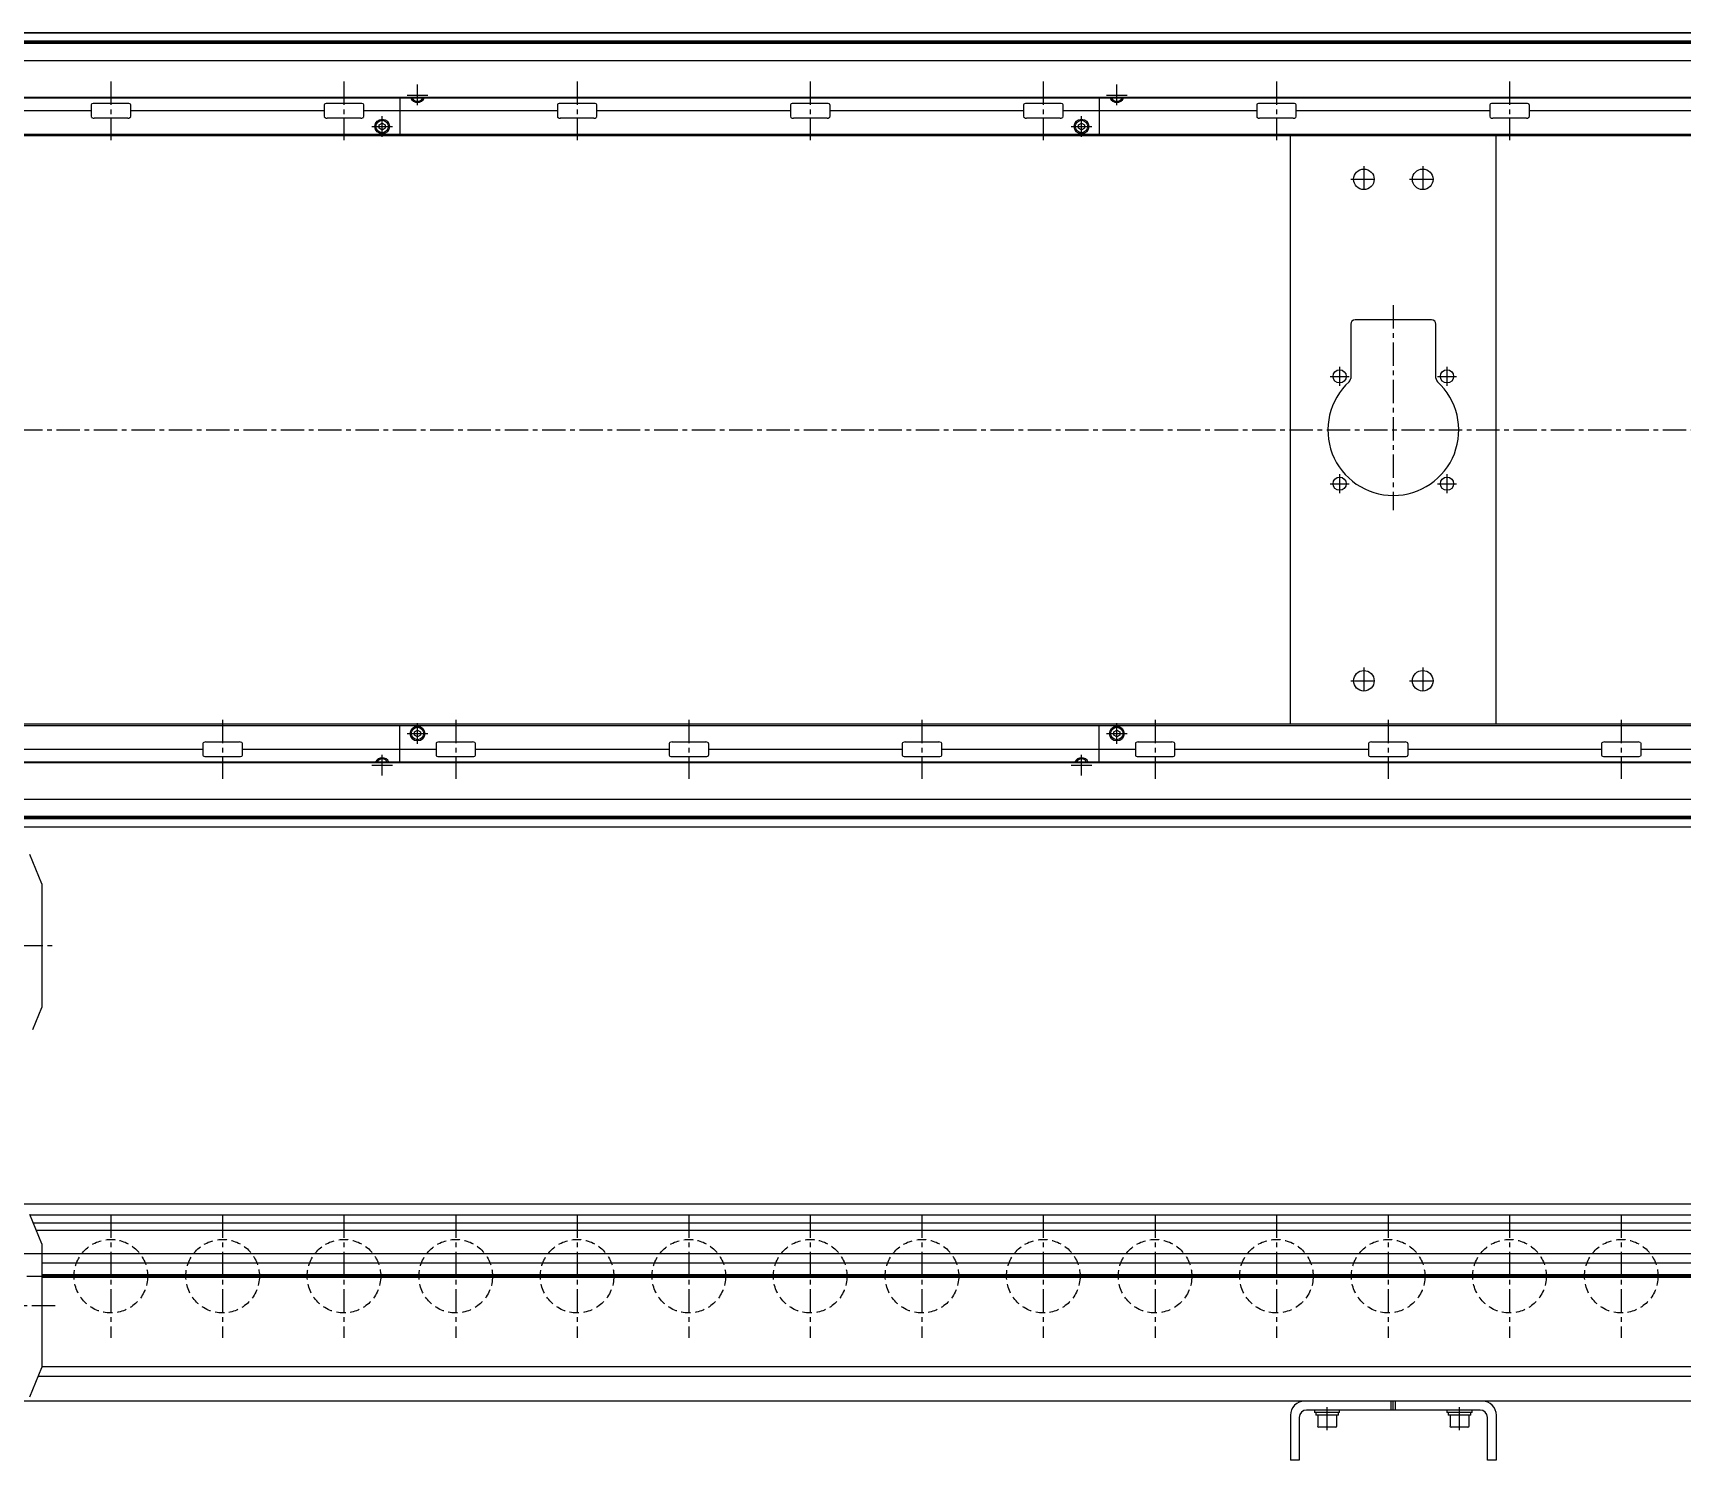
# Model space of a CAD drawing. Extents: x -10 to 3549, y -8 to 1051.
# Drawn here: x 676 to 1797, y 28 to 998 of the extents above; entities that cross this region are included whole.
import ezdxf

# ---------------------------------------------------------------- set-up
doc = ezdxf.new("R2010")
doc.units = 0
doc.header["$LTSCALE"] = 0.5
doc.linetypes.add('CENTER', pattern=[50.8, 31.75, -6.35, 6.35, -6.35])
doc.linetypes.add('DASHED', pattern=[19.05, 12.7, -6.35])
for name, color, linetype in [('MSM_CENTER', 1, 'CENTER'), ('MSM_CONTINUOUS', 7, 'CONTINUOUS'), ('MSM_DASHED', 4, 'DASHED')]:
    doc.layers.add(name, color=color, linetype=linetype)

msp = doc.modelspace()

# ---------------------------------------------------------------- linework, layer by layer
at = {"layer": 'MSM_CENTER'}
for p, q in [((729.2, 965.5), (729.2, 925.5)), ((887.7, 965.5), (887.7, 925.5)), ((1046.2, 965.5), (1046.2, 925.5)), ((1204.7, 965.5), (1204.7, 925.5)), ((1363.2, 965.5), (1363.2, 925.5)), ((1521.7, 965.5), (1521.7, 925.5)), ((1680.2, 965.5), (1680.2, 925.5)), ((930.7, 956.2), (944.7, 956.2)), ((937.7, 949.2), (937.7, 963.3)), ((1406.2, 956.2), (1420.2, 956.2)), ((1413.2, 949.2), (1413.2, 963.3)), ((906.7, 934.8), (920.7, 934.8)), ((913.7, 927.7), (913.7, 941.8)), ((1382.2, 934.8), (1396.2, 934.8)), ((1389.2, 927.7), (1389.2, 941.8)), ((1572.2, 898.9), (1590.2, 898.9)), ((1581.2, 907.9), (1581.2, 889.9)), ((1612.2, 898.9), (1630.2, 898.9)), ((1621.2, 907.9), (1621.2, 889.9)), ((1601.2, 813.4), (1601.2, 673.9)), ((1558.2, 764.9), (1571.2, 764.9)), ((1564.7, 771.4), (1564.7, 758.4)), ((1631.2, 764.9), (1644.2, 764.9)), ((1637.7, 771.4), (1637.7, 758.4)), ((2841.8, 728.4), (359.7, 728.4)), ((1564.7, 698.4), (1564.7, 685.4)), ((1637.7, 698.4), (1637.7, 685.4)), ((1558.2, 691.9), (1571.2, 691.9)), ((1631.2, 691.9), (1644.2, 691.9)), ((1581.2, 566.9), (1581.2, 548.9)), ((1621.2, 566.9), (1621.2, 548.9)), ((1572.2, 557.9), (1590.2, 557.9)), ((1612.2, 557.9), (1630.2, 557.9)), ((805.2, 531.3), (805.2, 491.3)), ((937.7, 515), (937.7, 529.1)), ((963.7, 531.3), (963.7, 491.3)), ((1122.2, 531.3), (1122.2, 491.3)), ((1280.7, 531.3), (1280.7, 491.3)), ((1413.2, 515), (1413.2, 529.1)), ((1439.2, 531.3), (1439.2, 491.3)), ((1597.7, 531.3), (1597.7, 491.3)), ((1756.2, 531.3), (1756.2, 491.3)), ((930.7, 522), (944.7, 522)), ((1406.2, 522), (1420.2, 522)), ((913.7, 493.5), (913.7, 507.6)), ((1389.2, 493.5), (1389.2, 507.6)), ((906.7, 500.5), (920.7, 500.5)), ((1382.2, 500.5), (1396.2, 500.5)), ((362.2, 377.8), (692.2, 377.8)), ((729.2, 195), (729.2, 111)), ((805.2, 195), (805.2, 111)), ((887.7, 195), (887.7, 111)), ((963.7, 195), (963.7, 111)), ((1046.2, 195), (1046.2, 111)), ((1122.2, 195), (1122.2, 111)), ((1204.7, 195), (1204.7, 111)), ((1280.7, 195), (1280.7, 111)), ((1363.2, 195), (1363.2, 111)), ((1439.2, 195), (1439.2, 111)), ((1521.7, 195), (1521.7, 111)), ((1597.7, 195), (1597.7, 111)), ((1680.2, 195), (1680.2, 111)), ((1756.2, 195), (1756.2, 111)), ((367.2, 153), (2832.3, 153)), ((472.2, 133), (692.2, 133)), ((1556.3, 48.4), (1556.3, 64)), ((1646.2, 48.4), (1646.2, 64))]:
    msp.add_line(p, q, dxfattribs=at)
at = {"layer": 'MSM_CONTINUOUS'}
for p, q in [((2831.8, 998.4), (370.6, 998.4)), ((2830.2, 998.3), (372.2, 998.3)), ((2805.6, 992.9), (396.9, 992.9)), ((2805.6, 991.2), (396.9, 991.2)), ((2805.5, 992), (397, 992)), ((2830.2, 979.5), (372.2, 979.5)), ((2830.2, 954.1), (372.2, 954.1)), ((2830.2, 954.5), (422.2, 954.5)), ((925.7, 954.1), (925.7, 929.4)), ((937.7, 953.9), (937.4, 954.1)), ((938.1, 954.1), (937.7, 953.9)), ((1401.2, 954.1), (1401.2, 929.4)), ((1413.2, 953.9), (1412.9, 954.1)), ((1413.6, 954.1), (1413.2, 953.9)), ((715.8, 945.5), (584.2, 945.5)), ((715.8, 949.5), (715.8, 941.5)), ((740.7, 950.5), (717.8, 950.5)), ((742.7, 941.5), (742.7, 949.5)), ((874.3, 945.5), (742.7, 945.5)), ((874.3, 949.5), (874.3, 941.5)), ((899.2, 950.5), (876.3, 950.5)), ((901.2, 941.5), (901.2, 949.5)), ((1032.8, 945.5), (901.2, 945.5)), ((1032.8, 949.5), (1032.8, 941.5)), ((1057.7, 950.5), (1034.8, 950.5)), ((1059.7, 941.5), (1059.7, 949.5)), ((1191.3, 945.5), (1059.7, 945.5)), ((1191.3, 949.5), (1191.3, 941.5)), ((1216.2, 950.5), (1193.3, 950.5)), ((1218.2, 941.5), (1218.2, 949.5)), ((1349.8, 945.5), (1218.2, 945.5)), ((1349.8, 949.5), (1349.8, 941.5)), ((1374.7, 950.5), (1351.8, 950.5)), ((1376.7, 941.5), (1376.7, 949.5)), ((1508.3, 945.5), (1376.7, 945.5)), ((1508.3, 949.5), (1508.3, 941.5)), ((1533.2, 950.5), (1510.3, 950.5)), ((1535.2, 941.5), (1535.2, 949.5)), ((1666.8, 945.5), (1535.2, 945.5)), ((1666.8, 949.5), (1666.8, 941.5)), ((1691.7, 950.5), (1668.8, 950.5)), ((1693.7, 941.5), (1693.7, 949.5)), ((1825.3, 945.5), (1693.7, 945.5)), ((740.7, 940.5), (717.8, 940.5)), ((899.2, 940.5), (876.3, 940.5)), ((911.7, 935.9), (913.7, 937.1)), ((911.7, 933.6), (911.7, 935.9)), ((913.7, 932.4), (911.7, 933.6)), ((913.7, 937.1), (915.7, 935.9)), ((915.7, 933.6), (913.7, 932.4)), ((915.7, 935.9), (915.7, 933.6)), ((1057.7, 940.5), (1034.8, 940.5)), ((1216.2, 940.5), (1193.3, 940.5)), ((1374.7, 940.5), (1351.8, 940.5)), ((1387.2, 935.9), (1389.2, 937.1)), ((1387.2, 933.6), (1387.2, 935.9)), ((1389.2, 932.4), (1387.2, 933.6)), ((1389.2, 937.1), (1391.2, 935.9)), ((1391.2, 933.6), (1389.2, 932.4)), ((1391.2, 935.9), (1391.2, 933.6)), ((1533.2, 940.5), (1510.3, 940.5)), ((1691.7, 940.5), (1668.8, 940.5)), ((2827.7, 929.4), (450.2, 929.4)), ((2831.8, 928.4), (450.2, 928.4)), ((1531.2, 528.4), (1531.2, 928.4)), ((1671.2, 528.4), (1671.2, 928.4)), ((1572.2, 800.4), (1572.2, 763.5)), ((1627.2, 803.4), (1575.2, 803.4)), ((1630.2, 763.5), (1630.2, 800.4)), ((2831.8, 528.4), (450.2, 528.4)), ((450.2, 527.4), (2827.7, 527.4)), ((925.7, 502.6), (925.7, 527.4)), ((1401.2, 502.6), (1401.2, 527.4)), ((793.8, 516.3), (816.7, 516.3)), ((935.7, 523.2), (937.7, 524.4)), ((935.7, 520.9), (935.7, 523.2)), ((937.7, 519.7), (935.7, 520.9)), ((937.7, 524.4), (939.7, 523.2)), ((939.7, 520.9), (937.7, 519.7)), ((939.7, 523.2), (939.7, 520.9)), ((952.3, 516.3), (975.2, 516.3)), ((1110.8, 516.3), (1133.7, 516.3)), ((1269.3, 516.3), (1292.2, 516.3)), ((1411.2, 523.2), (1413.2, 524.4)), ((1411.2, 520.9), (1411.2, 523.2)), ((1413.2, 519.7), (1411.2, 520.9)), ((1413.2, 524.4), (1415.2, 523.2)), ((1415.2, 520.9), (1413.2, 519.7)), ((1415.2, 523.2), (1415.2, 520.9)), ((1427.8, 516.3), (1450.7, 516.3)), ((1586.3, 516.3), (1609.2, 516.3)), ((1744.8, 516.3), (1767.7, 516.3)), ((660.2, 511.3), (791.8, 511.3)), ((791.8, 515.3), (791.8, 507.3)), ((793.8, 506.3), (816.7, 506.3)), ((818.7, 507.3), (818.7, 515.3)), ((818.7, 511.3), (950.3, 511.3)), ((950.3, 515.3), (950.3, 507.3)), ((952.3, 506.3), (975.2, 506.3)), ((977.2, 507.3), (977.2, 515.3)), ((977.2, 511.3), (1108.8, 511.3)), ((1108.8, 515.3), (1108.8, 507.3)), ((1110.8, 506.3), (1133.7, 506.3)), ((1135.7, 507.3), (1135.7, 515.3)), ((1135.7, 511.3), (1267.3, 511.3)), ((1267.3, 515.3), (1267.3, 507.3)), ((1269.3, 506.3), (1292.2, 506.3)), ((1294.2, 507.3), (1294.2, 515.3)), ((1294.2, 511.3), (1425.8, 511.3)), ((1425.8, 515.3), (1425.8, 507.3)), ((1427.8, 506.3), (1450.7, 506.3)), ((1452.7, 507.3), (1452.7, 515.3)), ((1452.7, 511.3), (1584.3, 511.3)), ((1584.3, 515.3), (1584.3, 507.3)), ((1586.3, 506.3), (1609.2, 506.3)), ((1611.2, 507.3), (1611.2, 515.3)), ((1611.2, 511.3), (1742.8, 511.3)), ((1742.8, 515.3), (1742.8, 507.3)), ((1744.8, 506.3), (1767.7, 506.3)), ((1769.7, 507.3), (1769.7, 515.3)), ((1769.7, 511.3), (1901.3, 511.3)), ((2830.2, 502.6), (372.2, 502.6)), ((2830.2, 502.2), (422.2, 502.2)), ((913.4, 502.6), (913.7, 502.9)), ((913.7, 502.9), (914.1, 502.6)), ((1388.9, 502.6), (1389.2, 502.9)), ((1389.2, 502.9), (1389.6, 502.6)), ((2830.2, 477.2), (372.2, 477.2)), ((2805.6, 465.6), (396.9, 465.6)), ((2805.6, 463.9), (396.9, 463.9)), ((2805.5, 464.7), (397, 464.7)), ((2831.8, 458.4), (370.6, 458.4)), ((2830.2, 458.4), (372.2, 458.4)), ((682.2, 419.7), (674.2, 439.7)), ((682.2, 419.7), (682.2, 335.8)), ((676.2, 320.8), (682.2, 335.8)), ((2830.2, 202), (372.2, 202)), ((682.2, 175), (674.2, 195)), ((2830.2, 194.6), (674.4, 194.6)), ((2714.2, 189), (676.6, 189)), ((2714.2, 184), (678.6, 184)), ((2614.2, 168.3), (667.2, 168.3)), ((682.2, 175), (682.2, 91)), ((2614.2, 161.8), (682.2, 161.8)), ((2614.2, 153.9), (682.2, 153.9)), ((2614.2, 153), (682.2, 153)), ((2614.2, 152.1), (682.2, 152.1)), ((674.2, 71), (682.2, 91)), ((2614.2, 91.3), (682.2, 91.3)), ((2614.2, 84.8), (679.7, 84.8)), ((2831.8, 68), (472.2, 68)), ((1599.8, 62), (1599.8, 68)), ((1601.2, 62), (1601.2, 68)), ((1602.7, 62), (1602.7, 68)), ((1531.2, 58.5), (1531.2, 28)), ((1537.2, 57), (1537.2, 28)), ((1660.2, 62), (1542.2, 62)), ((1547.7, 62), (1547.7, 60.4)), ((1564.7, 60.4), (1547.7, 60.4)), ((1548.5, 60.4), (1548.5, 58.4)), ((1563.9, 58.4), (1548.5, 58.4)), ((1549.8, 58.4), (1549.8, 51.2)), ((1562.8, 51.2), (1562.8, 58.4)), ((1563.9, 58.4), (1563.9, 60.4)), ((1564.7, 60.4), (1564.7, 62)), ((1637.7, 62), (1637.7, 60.4)), ((1654.8, 60.4), (1637.7, 60.4)), ((1638.5, 60.4), (1638.5, 58.4)), ((1654, 58.4), (1638.5, 58.4)), ((1639.8, 58.4), (1639.8, 51.2)), ((1652.7, 51.2), (1652.7, 58.4)), ((1654, 58.4), (1654, 60.4)), ((1654.8, 60.4), (1654.8, 62)), ((1665.2, 28), (1665.2, 57)), ((1671.2, 58.5), (1671.2, 28)), ((1561.9, 50.4), (1550.5, 50.4)), ((1651.9, 50.4), (1640.5, 50.4)), ((1537.2, 28), (1531.2, 28)), ((1671.2, 28), (1665.2, 28))]:
    msp.add_line(p, q, dxfattribs=at)
for centre, radius in [((913.7, 934.8), 5), ((913.7, 934.8), 4.25), ((1389.2, 934.8), 5), ((1389.2, 934.8), 4.25), ((1581.2, 898.9), 7), ((1621.2, 898.9), 7), ((1564.7, 764.9), 4.5), ((1637.7, 764.9), 4.5), ((1564.7, 691.9), 4.5), ((1637.7, 691.9), 4.5), ((1581.2, 557.9), 7), ((1621.2, 557.9), 7), ((937.7, 522), 5), ((1413.2, 522), 5), ((937.7, 522), 4.25), ((1413.2, 522), 4.25)]:
    msp.add_circle(centre, radius, dxfattribs=at)
for centre, radius, start, end in [((937.7, 956.2), 5, 204.8346, 335.1654), ((937.7, 956.2), 4.25, 209.6116, 330.3884), ((1413.2, 956.2), 5, 204.8346, 335.1654), ((1413.2, 956.2), 4.25, 209.6116, 330.3884), ((716.7, 949.4), 0.882, 115.5328, 172.1027), ((717.8, 947.1), 3.41, 89.6687, 115.2454), ((740.7, 947.1), 3.41, 64.7546, 90.3313), ((741.8, 949.4), 0.882, 7.8973, 64.4672), ((875.2, 949.4), 0.882, 115.5328, 172.1027), ((876.3, 947.1), 3.41, 89.6687, 115.2454), ((899.2, 947.1), 3.41, 64.7546, 90.3313), ((900.3, 949.4), 0.882, 7.8973, 64.4672), ((1033.7, 949.4), 0.882, 115.5328, 172.1027), ((1034.8, 947.1), 3.41, 89.6687, 115.2454), ((1057.7, 947.1), 3.41, 64.7546, 90.3313), ((1058.8, 949.4), 0.882, 7.8973, 64.4672), ((1192.2, 949.4), 0.882, 115.5328, 172.1027), ((1193.3, 947.1), 3.41, 89.6687, 115.2454), ((1216.2, 947.1), 3.41, 64.7546, 90.3313), ((1217.3, 949.4), 0.882, 7.8973, 64.4672), ((1350.7, 949.4), 0.882, 115.5328, 172.1027), ((1351.8, 947.1), 3.41, 89.6687, 115.2454), ((1374.7, 947.1), 3.41, 64.7546, 90.3313), ((1375.8, 949.4), 0.882, 7.8973, 64.4672), ((1509.2, 949.4), 0.882, 115.5328, 172.1027), ((1510.3, 947.1), 3.41, 89.6687, 115.2454), ((1533.2, 947.1), 3.41, 64.7546, 90.3313), ((1534.3, 949.4), 0.882, 7.8973, 64.4672), ((1667.7, 949.4), 0.882, 115.5328, 172.1027), ((1668.8, 947.1), 3.41, 89.6687, 115.2454), ((1691.7, 947.1), 3.41, 64.7546, 90.3313), ((1692.8, 949.4), 0.882, 7.8973, 64.4672), ((716.7, 941.6), 0.882, 187.8973, 244.4672), ((717.8, 943.9), 3.41, 244.7546, 270.3313), ((740.7, 943.9), 3.41, 269.6687, 295.2454), ((741.8, 941.6), 0.882, 295.5328, 352.1027), ((875.2, 941.6), 0.882, 187.8973, 244.4672), ((876.3, 943.9), 3.41, 244.7546, 270.3313), ((899.2, 943.9), 3.41, 269.6687, 295.2454), ((900.3, 941.6), 0.882, 295.5328, 352.1027), ((1033.7, 941.6), 0.882, 187.8973, 244.4672), ((1034.8, 943.9), 3.41, 244.7546, 270.3313), ((1057.7, 943.9), 3.41, 269.6687, 295.2454), ((1058.8, 941.6), 0.882, 295.5328, 352.1027), ((1192.2, 941.6), 0.882, 187.8973, 244.4672), ((1193.3, 943.9), 3.41, 244.7546, 270.3313), ((1216.2, 943.9), 3.41, 269.6687, 295.2454), ((1217.3, 941.6), 0.882, 295.5328, 352.1027), ((1350.7, 941.6), 0.882, 187.8973, 244.4672), ((1351.8, 943.9), 3.41, 244.7546, 270.3313), ((1374.7, 943.9), 3.41, 269.6687, 295.2454), ((1375.8, 941.6), 0.882, 295.5328, 352.1027), ((1509.2, 941.6), 0.882, 187.8973, 244.4672), ((1510.3, 943.9), 3.41, 244.7546, 270.3313), ((1533.2, 943.9), 3.41, 269.6687, 295.2454), ((1534.3, 941.6), 0.882, 295.5328, 352.1027), ((1667.7, 941.6), 0.882, 187.8973, 244.4672), ((1668.8, 943.9), 3.41, 244.7546, 270.3313), ((1691.7, 943.9), 3.41, 269.6687, 295.2454), ((1692.8, 941.6), 0.882, 295.5328, 352.1027), ((1575.2, 800.4), 3, 90, 180), ((1627.2, 800.4), 3, 0, 90), ((1569.2, 763.5), 3, 312.3521, 360), ((1633.3, 763.5), 3, 180, 227.6479), ((1601.2, 728.4), 44.5, 132.3521, 47.6479), ((792.7, 515.2), 0.882, 115.5328, 172.1027), ((793.8, 512.9), 3.41, 89.6687, 115.2454), ((816.7, 512.9), 3.41, 64.7546, 90.3313), ((817.8, 515.2), 0.882, 7.8973, 64.4672), ((951.2, 515.2), 0.882, 115.5328, 172.1027), ((952.3, 512.9), 3.41, 89.6687, 115.2454), ((975.2, 512.9), 3.41, 64.7546, 90.3313), ((976.3, 515.2), 0.882, 7.8973, 64.4672), ((1109.7, 515.2), 0.882, 115.5328, 172.1027), ((1110.8, 512.9), 3.41, 89.6687, 115.2454), ((1133.7, 512.9), 3.41, 64.7546, 90.3313), ((1134.8, 515.2), 0.882, 7.8973, 64.4672), ((1268.2, 515.2), 0.882, 115.5328, 172.1027), ((1269.3, 512.9), 3.41, 89.6687, 115.2454), ((1292.2, 512.9), 3.41, 64.7546, 90.3313), ((1293.3, 515.2), 0.882, 7.8973, 64.4672), ((1426.7, 515.2), 0.882, 115.5328, 172.1027), ((1427.8, 512.9), 3.41, 89.6687, 115.2454), ((1450.7, 512.9), 3.41, 64.7546, 90.3313), ((1451.8, 515.2), 0.882, 7.8973, 64.4672), ((1585.2, 515.2), 0.882, 115.5328, 172.1027), ((1586.3, 512.9), 3.41, 89.6687, 115.2454), ((1609.2, 512.9), 3.41, 64.7546, 90.3313), ((1610.3, 515.2), 0.882, 7.8973, 64.4672), ((1743.7, 515.2), 0.882, 115.5328, 172.1027), ((1744.8, 512.9), 3.41, 89.6687, 115.2454), ((1767.7, 512.9), 3.41, 64.7546, 90.3313), ((1768.8, 515.2), 0.882, 7.8973, 64.4672), ((792.7, 507.4), 0.882, 187.8973, 244.4672), ((793.8, 509.7), 3.41, 244.7546, 270.3313), ((816.7, 509.7), 3.41, 269.6687, 295.2454), ((817.8, 507.4), 0.882, 295.5328, 352.1027), ((913.7, 500.5), 5, 24.8346, 155.1654), ((913.7, 500.5), 4.25, 29.6116, 150.3884), ((951.2, 507.4), 0.882, 187.8973, 244.4672), ((952.3, 509.7), 3.41, 244.7546, 270.3313), ((975.2, 509.7), 3.41, 269.6687, 295.2454), ((976.3, 507.4), 0.882, 295.5328, 352.1027), ((1109.7, 507.4), 0.882, 187.8973, 244.4672), ((1110.8, 509.7), 3.41, 244.7546, 270.3313), ((1133.7, 509.7), 3.41, 269.6687, 295.2454), ((1134.8, 507.4), 0.882, 295.5328, 352.1027), ((1268.2, 507.4), 0.882, 187.8973, 244.4672), ((1269.3, 509.7), 3.41, 244.7546, 270.3313), ((1292.2, 509.7), 3.41, 269.6687, 295.2454), ((1293.3, 507.4), 0.882, 295.5328, 352.1027), ((1389.2, 500.5), 5, 24.8346, 155.1654), ((1389.2, 500.5), 4.25, 29.6116, 150.3884), ((1426.7, 507.4), 0.882, 187.8973, 244.4672), ((1427.8, 509.7), 3.41, 244.7546, 270.3313), ((1450.7, 509.7), 3.41, 269.6687, 295.2454), ((1451.8, 507.4), 0.882, 295.5328, 352.1027), ((1585.2, 507.4), 0.882, 187.8973, 244.4672), ((1586.3, 509.7), 3.41, 244.7546, 270.3313), ((1609.2, 509.7), 3.41, 269.6687, 295.2454), ((1610.3, 507.4), 0.882, 295.5328, 352.1027), ((1743.7, 507.4), 0.882, 187.8973, 244.4672), ((1744.8, 509.7), 3.41, 244.7546, 270.3313), ((1767.7, 509.7), 3.41, 269.6687, 295.2454), ((1768.8, 507.4), 0.882, 295.5328, 352.1027), ((1540.8, 58.5), 9.5, 90, 180), ((1661.8, 58.5), 9.5, 0, 90), ((1542.2, 57), 5, 90, 180), ((1660.2, 57), 5, 0, 90), ((1550.5, 51.2), 0.8, 180, 270), ((1561.9, 51.2), 0.8, 270, 0), ((1640.5, 51.2), 0.8, 180, 270), ((1651.9, 51.2), 0.8, 270, 0)]:
    msp.add_arc(centre, radius, start, end, dxfattribs=at)
at = {"layer": 'MSM_DASHED'}
for centre in [(729.2, 153), (805.2, 153), (887.7, 153), (963.7, 153), (1046.2, 153), (1122.2, 153), (1204.7, 153), (1280.7, 153), (1363.2, 153), (1439.2, 153), (1521.7, 153), (1597.7, 153), (1680.2, 153), (1756.2, 153)]:
    msp.add_circle(centre, 25, dxfattribs=at)

doc.saveas('drawing.dxf')
